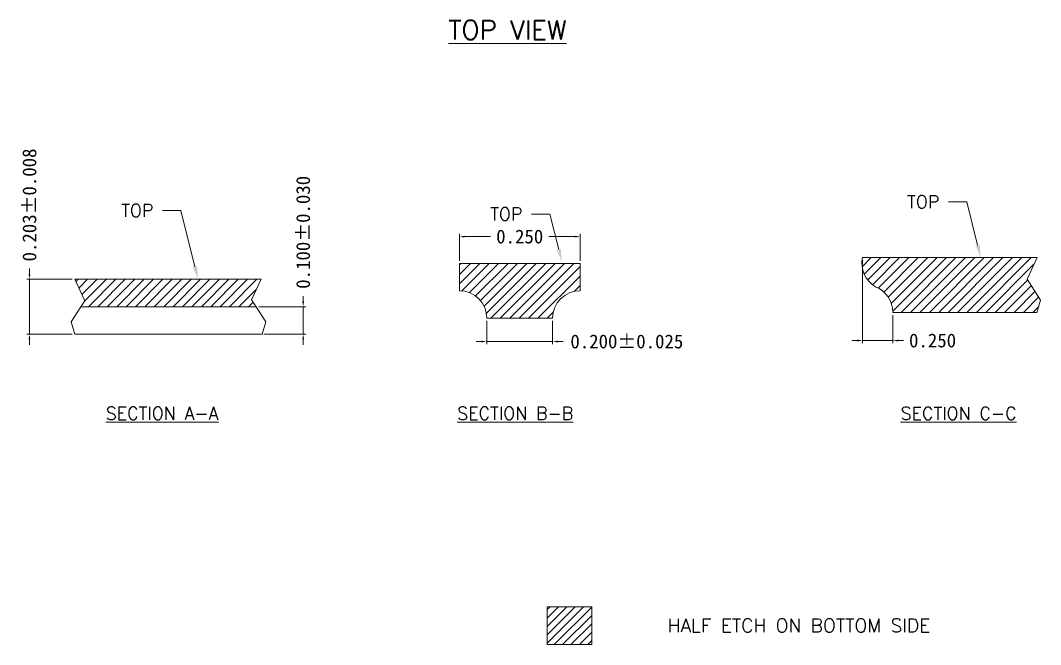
# Model space of a CAD drawing. Extents: x 553.6 to 563.5, y -9.7 to 4.9.
# Drawn here: x 553.88 to 563.47, y -9.7 to -3.83 of the extents above; entities that cross this region are included whole.
import ezdxf
from ezdxf.enums import TextEntityAlignment as Align

# ---------------------------------------------------------------- set-up
doc = ezdxf.new("R2010")
doc.units = 0
doc.header["$LTSCALE"] = 5
doc.header["$MEASUREMENT"] = 0
doc.header["$PDMODE"] = 3
doc.layers.get('Defpoints').update_dxf_attribs({"linetype": 'CONTINUOUS'})
for name, color, linetype in [('1', 7, 'CONTINUOUS'), ('ETCH', 4, 'CONTINUOUS'), ('标注', 4, 'CONTINUOUS')]:
    doc.layers.add(name, color=color, linetype=linetype)
doc.styles.add('SIMPLEX', font='SIMPLEX')
doc.styles.add('宋体', font='SimSun.ttf')
doc.dimstyles.new('副本Standard', dxfattribs={"dimtxt": 0.05, "dimasz": 0.05, "dimexe": 0.07, "dimexo": 0.07, "dimgap": 0.07, "dimtad": 1, "dimzin": 1, "dimdsep": 46, "dimtxsty": 'SIMPLEX', "dimcen": 0.1, "dimclrd": 256, "dimclre": 256, "dimclrt": 256, "dimadec": 0, "dimazin": 0, "dimtfac": 1, "dimtofl": 0, "dimtmove": 0, "dimatfit": 0, "dimfxl": 1, "dimlwd": -1, "dimlwe": -1, "dimarcsym": 0})
pattern_1 = [(45, (0, -0.92667), (-0.044194174, 0.044194174), [])]

# ---------------------------------------------------------------- blocks, each defined once
blk = doc.blocks.new('*D20')
at = {"layer": 'Defpoints', "color": 0, "transparency": 16777216}
for p in [(3371.6911, -264.2055), (3371.2665, -264.7207), (3371.6911, -264.7207)]:
    blk.add_point(p, dxfattribs=at)
at = {"layer": '标注', "lineweight": 0, "transparency": 16777216}
for p, q in [((3371.2665, -264.1555), (3371.2665, -264.1055)), ((3371.6661, -264.2055), (3371.2415, -264.2055)), ((3371.2665, -264.2055), (3371.2665, -264.7207)), ((3371.6661, -264.7207), (3371.2415, -264.7207)), ((3371.2665, -264.7707), (3371.2665, -264.8207))]:
    blk.add_line(p, q, dxfattribs=at)
at = {"layer": '标注', "transparency": 16777216}
for points in [[(3371.2581, -264.1555), (3371.2748, -264.1555), (3371.2665, -264.2055)], [(3371.2748, -264.7707), (3371.2581, -264.7707), (3371.2665, -264.7207)]]:
    blk.add_solid(points, dxfattribs=at)
at = {"layer": '标注', "lineweight": 0, "transparency": 16777216, "insert": (3371.2665, -263.5075), "char_height": 0.13, "attachment_point": 5, "rotation": 90, "style": '宋体'}
blk.add_mtext('0.203%%P0.008', dxfattribs=at)
blk = doc.blocks.new('*D21')
at = {"layer": 'Defpoints', "color": 0, "transparency": 16777216}
for p in [(3373.3955, -264.4631), (3373.4423, -264.7207), (3373.8383, -264.7207)]:
    blk.add_point(p, dxfattribs=at)
at = {"layer": '标注', "lineweight": 0, "transparency": 16777216}
for p, q in [((3373.8383, -264.4131), (3373.8383, -264.3631)), ((3373.4205, -264.4631), (3373.8633, -264.4631)), ((3373.8383, -264.4631), (3373.8383, -264.7207)), ((3373.4673, -264.7207), (3373.8633, -264.7207)), ((3373.8383, -264.7707), (3373.8383, -264.8207))]:
    blk.add_line(p, q, dxfattribs=at)
at = {"layer": '标注', "transparency": 16777216}
for points in [[(3373.83, -264.4131), (3373.8466, -264.4131), (3373.8383, -264.4631)], [(3373.8466, -264.7707), (3373.83, -264.7707), (3373.8383, -264.7207)]]:
    blk.add_solid(points, dxfattribs=at)
at = {"layer": '标注', "lineweight": 0, "transparency": 16777216, "insert": (3373.8383, -263.7644), "char_height": 0.13, "attachment_point": 5, "rotation": 90, "style": '宋体'}
blk.add_mtext('0.100%%P0.030', dxfattribs=at)
blk = doc.blocks.new('*D22')
at = {"layer": 'Defpoints', "color": 0, "transparency": 16777216}
for p in [(3376.4397, -263.805), (3375.3064, -264.0559), (3376.4397, -264.0559)]:
    blk.add_point(p, dxfattribs=at)
at = {"layer": '标注', "lineweight": 0, "transparency": 16777216}
for p, q in [((3375.3064, -264.0309), (3375.3064, -263.78)), ((3375.3564, -263.805), (3375.5997, -263.805)), ((3376.3897, -263.805), (3376.1464, -263.805)), ((3376.4397, -264.0309), (3376.4397, -263.78))]:
    blk.add_line(p, q, dxfattribs=at)
at = {"layer": '标注', "transparency": 16777216}
for points in [[(3375.3564, -263.7966), (3375.3564, -263.8133), (3375.3064, -263.805)], [(3376.3897, -263.8133), (3376.3897, -263.7966), (3376.4397, -263.805)]]:
    blk.add_solid(points, dxfattribs=at)
at = {"layer": '标注', "lineweight": 0, "transparency": 16777216, "insert": (3375.873, -263.805), "char_height": 0.13, "attachment_point": 5, "style": '宋体'}
blk.add_mtext('0.250', dxfattribs=at)
blk = doc.blocks.new('*D23')
at = {"layer": 'Defpoints', "color": 0, "transparency": 16777216}
for p in [(3375.564, -264.5711), (3376.1821, -264.5711), (3376.1821, -264.7907)]:
    blk.add_point(p, dxfattribs=at)
at = {"layer": '标注', "lineweight": 0, "transparency": 16777216}
for p, q in [((3375.564, -264.5961), (3375.564, -264.8157)), ((3376.1821, -264.5961), (3376.1821, -264.8157)), ((3375.514, -264.7907), (3375.464, -264.7907)), ((3375.564, -264.7907), (3376.1821, -264.7907)), ((3376.2321, -264.7907), (3376.2821, -264.7907))]:
    blk.add_line(p, q, dxfattribs=at)
at = {"layer": '标注', "transparency": 16777216}
for points in [[(3375.514, -264.799), (3375.514, -264.7824), (3375.564, -264.7907)], [(3376.2321, -264.7824), (3376.2321, -264.799), (3376.1821, -264.7907)]]:
    blk.add_solid(points, dxfattribs=at)
at = {"layer": '标注', "lineweight": 0, "transparency": 16777216, "insert": (3376.8797, -264.7907), "char_height": 0.13, "attachment_point": 5, "style": '宋体'}
blk.add_mtext('0.200%%P0.025', dxfattribs=at)
blk = doc.blocks.new('*D25')
at = {"layer": 'Defpoints', "color": 0, "transparency": 16777216}
for p in [(3379.095, -264.0013), (3379.3792, -264.5165), (3379.3792, -264.7815)]:
    blk.add_point(p, dxfattribs=at)
at = {"layer": '标注', "color": 4, "lineweight": 0, "transparency": 16777216}
for p, q in [((3379.095, -264.0263), (3379.095, -264.8065)), ((3379.3792, -264.5415), (3379.3792, -264.8065)), ((3379.045, -264.7815), (3378.995, -264.7815)), ((3379.095, -264.7815), (3379.3792, -264.7815)), ((3379.4292, -264.7815), (3379.4792, -264.7815))]:
    blk.add_line(p, q, dxfattribs=at)
at = {"layer": '标注', "color": 4, "transparency": 16777216}
for points in [[(3379.045, -264.7898), (3379.045, -264.7732), (3379.095, -264.7815)], [(3379.4292, -264.7732), (3379.4292, -264.7898), (3379.3792, -264.7815)]]:
    blk.add_solid(points, dxfattribs=at)
at = {"layer": '标注', "color": 4, "lineweight": 0, "transparency": 16777216, "insert": (3379.7525, -264.7815), "char_height": 0.13, "attachment_point": 5, "style": '宋体'}
blk.add_mtext('0.250', dxfattribs=at)

msp = doc.modelspace()

# ---------------------------------------------------------------- hatches: boundary and pattern name
at = {"layer": 'ETCH', "lineweight": 0}
h = msp.add_hatch(dxfattribs=at)
h.set_pattern_fill('ANSI31', color=256, scale=0.5)
h.set_pattern_definition(pattern_1)
h.paths.add_polyline_path([(558.0051, -6.117), (558.0051, -6.3746, -0.414214), (558.2627, -6.6321), (558.8809, -6.6321, -0.414214), (559.1385, -6.3746), (559.1385, -6.117)])
h = msp.add_hatch(dxfattribs=at)
h.set_pattern_fill('ANSI31', color=256, scale=0.5)
h.set_pattern_definition(pattern_1)
h.paths.add_polyline_path([(563.4327, -6.0624), (561.792, -6.0624, 0.314439), (561.9142, -6.3377, -0.308764), (562.078, -6.5776), (563.4325, -6.5776), (563.4663, -6.4628), (563.3386, -6.266)])
h = msp.add_hatch(dxfattribs=at)
h.set_pattern_fill('ANSI31', color=256, scale=0.5)
h.set_pattern_definition(pattern_1)
h.paths.add_polyline_path([(556.1411, -6.2665), (554.3899, -6.2665), (554.484, -6.4701), (554.4489, -6.5241), (556.0943, -6.5241), (556.0521, -6.4591)])
h = msp.add_hatch(dxfattribs=at)
h.set_pattern_fill('ANSI31', color=256, scale=0.446054, style=0)
h.set_pattern_definition([(45, (581.331355, 20.22734), (-0.03942601, 0.03942601), [])])
h.paths.add_polyline_path([(559.2486, -9.3436), (558.8303, -9.3436), (558.8303, -9.6991), (559.2486, -9.6991)])

# ---------------------------------------------------------------- linework, layer by layer
at = {"layer": '1', "lineweight": 0}
for p, q in [((558.0051, -6.3746, -0.0111), (558.0051, -6.117, -0.0111)), ((559.1385, -6.117, -0.0111), (558.0051, -6.117, -0.0111)), ((559.1385, -6.3746, -0.0111), (559.1385, -6.117, -0.0111)), ((561.792, -6.0623, -0.0111), (563.4327, -6.0624, -0.0111)), ((563.4327, -6.0624, -0.0111), (563.3386, -6.266, -0.0111)), ((554.3899, -6.2665, -0.0111), (556.1411, -6.2665, -0.0111)), ((554.3899, -6.2665, -0.0111), (554.484, -6.4701, -0.0111)), ((556.1411, -6.2665, -0.0111), (556.0521, -6.4591, -0.0111)), ((563.3386, -6.266, -0.0111), (563.4663, -6.4628, -0.0111)), ((554.484, -6.4701, -0.0111), (554.4489, -6.5241, -0.0111)), ((556.0521, -6.4591, -0.0111), (556.0943, -6.5241, -0.0111)), ((563.4663, -6.4628, -0.0111), (563.4325, -6.5776, -0.0111)), ((554.4489, -6.5241, -0.0111), (554.3563, -6.6669, -0.0111)), ((556.0943, -6.5241, -0.0111), (554.4489, -6.5241, -0.0111)), ((556.0943, -6.5241, -0.0111), (556.1869, -6.6669, -0.0111)), ((563.4327, -6.5776, -0.0111), (562.078, -6.5776, -0.0111)), ((554.3563, -6.6669, -0.0111), (554.3901, -6.7817, -0.0111)), ((556.1869, -6.6669, -0.0111), (556.1531, -6.7817, -0.0111)), ((558.2627, -6.6321, -0.0111), (558.8809, -6.6321, -0.0111)), ((554.3901, -6.7817, -0.0111), (556.1533, -6.7817, -0.0111))]:
    msp.add_line(p, q, dxfattribs=at)
at = {"layer": '1', "color": 7, "lineweight": 0}
for p, q in [((558.8303, -9.3436), (558.8303, -9.6991)), ((559.2486, -9.3436), (558.8303, -9.3436)), ((559.2486, -9.6991), (559.2486, -9.3436)), ((558.8303, -9.6991), (559.2486, -9.6991))]:
    msp.add_line(p, q, dxfattribs=at)
at = {"layer": '1', "lineweight": 0}
for centre, radius, start, end in [((562.0504, -6.1125, -0.0111), 0.2632, 169.00905, 238.85486), ((558.0051, -6.6321, -0.0111), 0.2576, 0, 90), ((559.1385, -6.6321, -0.0111), 0.2576, 90, 180), ((561.8204, -6.5776, -0.0111), 0.2576, 0, 68.6352)]:
    msp.add_arc(centre, radius, start, end, dxfattribs=at)
at = {"layer": '标注', "lineweight": 0}
for p, q in [((562.7729, -5.5389, -0.0111), (562.6005, -5.5389, -0.0111)), ((562.8749, -5.946, -0.0111), (562.7729, -5.5389, -0.0111)), ((555.3875, -5.6201, -0.0111), (555.2152, -5.6201, -0.0111)), ((555.5203, -6.1501, -0.0111), (555.3875, -5.6201, -0.0111)), ((558.855, -5.6537, -0.0111), (558.6827, -5.6537, -0.0111)), ((558.9384, -5.9866, -0.0111), (558.855, -5.6537, -0.0111))]:
    msp.add_line(p, q, dxfattribs=at)
for points in [[(562.8943, -5.9412, -0.0111), (562.904, -6.0624, -0.0111), (562.8555, -5.9509, -0.0111)], [(558.9578, -5.9817, -0.0111), (558.9676, -6.103, -0.0111), (558.919, -5.9915, -0.0111)], [(555.5397, -6.1453, -0.0111), (555.5494, -6.2665, -0.0111), (555.5009, -6.155, -0.0111)]]:
    msp.add_solid(points, dxfattribs=at)

# ---------------------------------------------------------------- texts
at = {"layer": '标注', "lineweight": 0, "style": 'SIMPLEX'}
msp.add_text('HALF ETCH ON BOTTOM SIDE', height=0.128, dxfattribs=at).set_placement((562.4303, -9.5196, -0.035), align=Align.MIDDLE_RIGHT)
at = {"layer": '标注', "lineweight": 0, "attachment_point": 5, "style": 'SIMPLEX'}
for s, insert, char_height in [('{\\LTOP VIEW}', (558.457, -3.9245), 0.18), ('TOP', (562.3636, -5.5389, -0.0111), 0.12), ('TOP', (554.9782, -5.6201, -0.0111), 0.12), ('TOP', (558.4457, -5.6537, -0.0111), 0.12), ('{\\LSECTION A-A}', (555.2119, -7.5259, -0.0111), 0.12), ('{\\LSECTION B-B}', (558.5299, -7.5259, -0.0111), 0.12), ('{\\LSECTION C-C}', (562.6962, -7.5268, -0.0111), 0.12)]:
    msp.add_mtext(s, dxfattribs=dict(at, insert=insert, char_height=char_height))

# ---------------------------------------------------------------- dimensions: what is measured, and where the dimension line sits
at = {"layer": '标注', "lineweight": 0}
for base, p1, p2, text, picture, middle in [((553.9652, -6.7817), (554.3899, -6.2665, -0.0111), (554.3899, -6.7817, -0.0111), '0.203%%P0.008', '*D20', (553.9652, -5.5686)), ((556.5371, -6.7817), (556.0943, -6.5241, -0.0111), (556.1411, -6.7817, -0.0111), '0.100%%P0.030', '*D21', (556.5371, -5.8254))]:
    dim = msp.add_linear_dim(base=base, p1=p1, p2=p2, angle=90, text=text, dimstyle='副本Standard', override={"dimtxt": 0.13, "dimexe": 0.025, "dimexo": 0.025, "dimgap": 0.05, "dimtad": 0, "dimdec": 3, "dimtxsty": '宋体', "dimtofl": 1, "dimlwd": 0, "dimlwe": 0}, dxfattribs=at)
    dim.commit()
    dim.dimension.update_dxf_attribs({"geometry": picture, "text_midpoint": middle, "dimtype": 128, "insert": (-2817.3012, 257.9389)})
dim = msp.add_linear_dim(base=(559.1385, -5.866), p1=(558.0051, -6.117, -0.0111), p2=(559.1385, -6.117, -0.0111), text='0.250', dimstyle='副本Standard', override={"dimtxt": 0.13, "dimexe": 0.025, "dimexo": 0.025, "dimgap": 0.05, "dimtad": 0, "dimdec": 3, "dimtxsty": '宋体', "dimtofl": 1, "dimlwd": 0, "dimlwe": 0}, dxfattribs=at)
dim.commit()
dim.dimension.update_dxf_attribs({"geometry": '*D22', "text_midpoint": (558.5718, -5.866), "dimtype": 128, "insert": (-2817.3012, 257.9389)})
for base, p1, p2, text, override, picture, middle in [((562.078, -6.8426), (561.7937, -6.0623, -0.0111), (562.078, -6.5776, -0.0111), '0.250', {"dimtxt": 0.13, "dimexe": 0.025, "dimexo": 0.025, "dimgap": 0.05, "dimtad": 0, "dimdec": 3, "dimtxsty": '宋体', "dimclrd": 4, "dimclre": 4, "dimclrt": 4, "dimtofl": 1, "dimlwd": 0, "dimlwe": 0}, '*D25', (562.4513, -6.8426)), ((558.8809, -6.8517), (558.2627, -6.6321, -0.0111), (558.8809, -6.6321, -0.0111), '0.200%%P0.025', {"dimtxt": 0.13, "dimexe": 0.025, "dimexo": 0.025, "dimgap": 0.05, "dimtad": 0, "dimdec": 3, "dimtxsty": '宋体', "dimtofl": 1, "dimlwd": 0, "dimlwe": 0}, '*D23', (559.5785, -6.8517))]:
    dim = msp.add_linear_dim(base=base, p1=p1, p2=p2, text=text, dimstyle='副本Standard', override=override, dxfattribs=at)
    dim.commit()
    dim.dimension.update_dxf_attribs({"geometry": picture, "text_midpoint": middle, "insert": (-2817.3012, 257.9389)})

doc.saveas('drawing.dxf')
